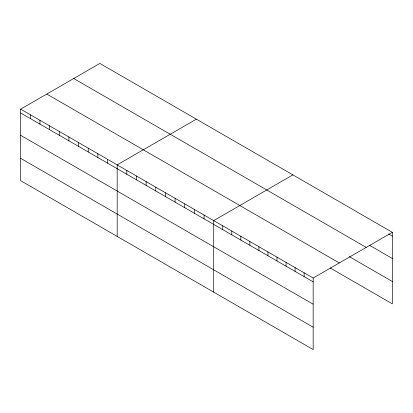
<?xml version="1.0" encoding="UTF-8"?>
<svg xmlns="http://www.w3.org/2000/svg" width="413" height="413" viewBox="0 0 413 413"><rect width="100%" height="100%" fill="white"/><g stroke="black" fill="none" stroke-linecap="round" stroke-linejoin="round"><path stroke-width="0.62" d="M20.65 109.151L313.162 278.032L313.162 349.568L20.65 180.688L20.65 109.151L99.838 63.432L392.35 232.312L392.35 303.849L330.126 267.923M196.366 119.161L117.178 164.88L117.178 236.417M292.894 174.895L213.707 220.614L213.707 292.151M313.162 278.032L392.35 232.312M388.628 233.97L392.35 236.122M369.48 245.265L392.35 258.471M73.705 78.522L366.217 247.397M349.269 256.628L392.35 281.496M46.783 94.066L339.295 262.942M20.65 112.961L313.162 281.842M20.65 135.309L313.162 304.19M20.65 158.339L313.162 327.22M304.118 272.812L304.118 276.622M295.078 267.593L295.078 271.398M286.039 262.374L286.039 266.178M276.994 257.149L276.994 260.959M267.954 251.93L267.954 255.74M258.915 246.711L258.915 250.521M249.87 241.491L249.87 245.301M240.831 236.272L240.831 240.082M231.791 231.053L231.791 234.863M222.746 225.834L222.746 229.638M204.053 215.039L204.053 218.849M194.399 209.468L194.399 213.273M184.75 203.893L184.75 207.703M175.097 198.323L175.097 202.127M165.443 192.747L165.443 196.557M155.789 187.172L155.789 190.982M146.135 181.601L146.135 185.411M136.486 176.026L136.486 179.836M126.832 170.455L126.832 174.265M107.525 159.31L107.525 163.12M97.871 153.734L97.871 157.544M88.222 148.164L88.222 151.974M78.568 142.588L78.568 146.398M68.914 137.018L68.914 140.828M59.26 131.442L59.26 135.252M49.606 125.872L49.606 129.677M39.958 120.297L39.958 124.106M30.304 114.726L30.304 118.531"/></g></svg>
